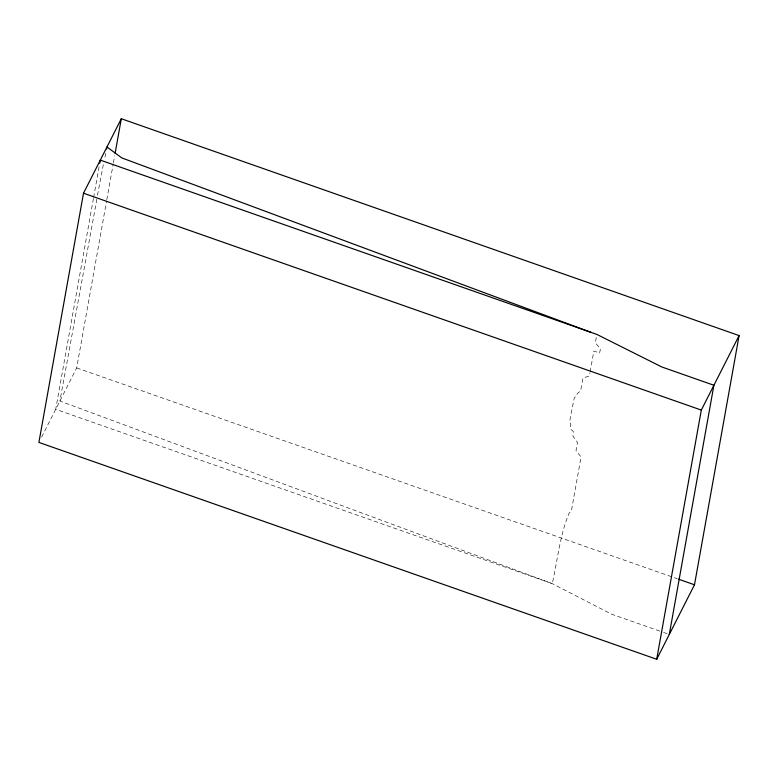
<?xml version="1.0" encoding="UTF-8"?>
<svg xmlns="http://www.w3.org/2000/svg" width="778" height="778" viewBox="0 0 778 778"><rect width="100%" height="100%" fill="white"/><g stroke="black" fill="none" stroke-linecap="round" stroke-linejoin="round"><path stroke-width="0.58" stroke-dasharray="3.89 2.92" d="M96.89 199.09C84.52 266.426 72.266 333.694 59.896 401.02L552.224 583.597L611.586 614.192L660.075 631.211M93.428 198.526L55.695 409.296L552.244 583.607C557.661 560.121 559.752 535.235 569.136 513.169L571.402 510.874L581.059 456.881L576.012 450.695L577.5 442.39L572.929 436.098L573.357 431.566L570.556 429.048L570.751 423.932L569.846 422.046L570.255 417.776L574.3 397.898L576.459 395.837L577.179 393.717L580.651 390.828L582.936 378.089L589.393 375.939L589.957 372.827M93.613 197.486L99.38 165.296M41.594 437.1L76.691 367.916L106.576 200.996M106.79 199.8L113.189 164.032M113.403 162.835L114.687 155.688M590.142 371.787L593.857 351.024L599.653 353.056L600.392 348.904L595.345 342.719L596.463 336.485M97.493 195.22L103.552 163.38M105.798 153.324L104.495 159.373M76.691 367.916L677.298 578.744M663.498 632.407L667.359 633.769"/><path stroke-width="1.17" d="M106.605 149.036L106.965 146.984L121.815 157.905L591.115 332.401M83.509 193.216L38.9 442.41L656.7 659.277L694.491 584.784L739.1 335.59L121.3 118.723L83.509 193.216L701.309 410.084L656.7 659.277M99.749 163.224L100.304 160.112L596.833 334.404L661.922 367.012L713.903 385.256L669.294 634.44M115.115 153.305L121.3 118.723M701.309 410.084L739.1 335.59M678.445 579.153L694.491 584.784"/></g></svg>
